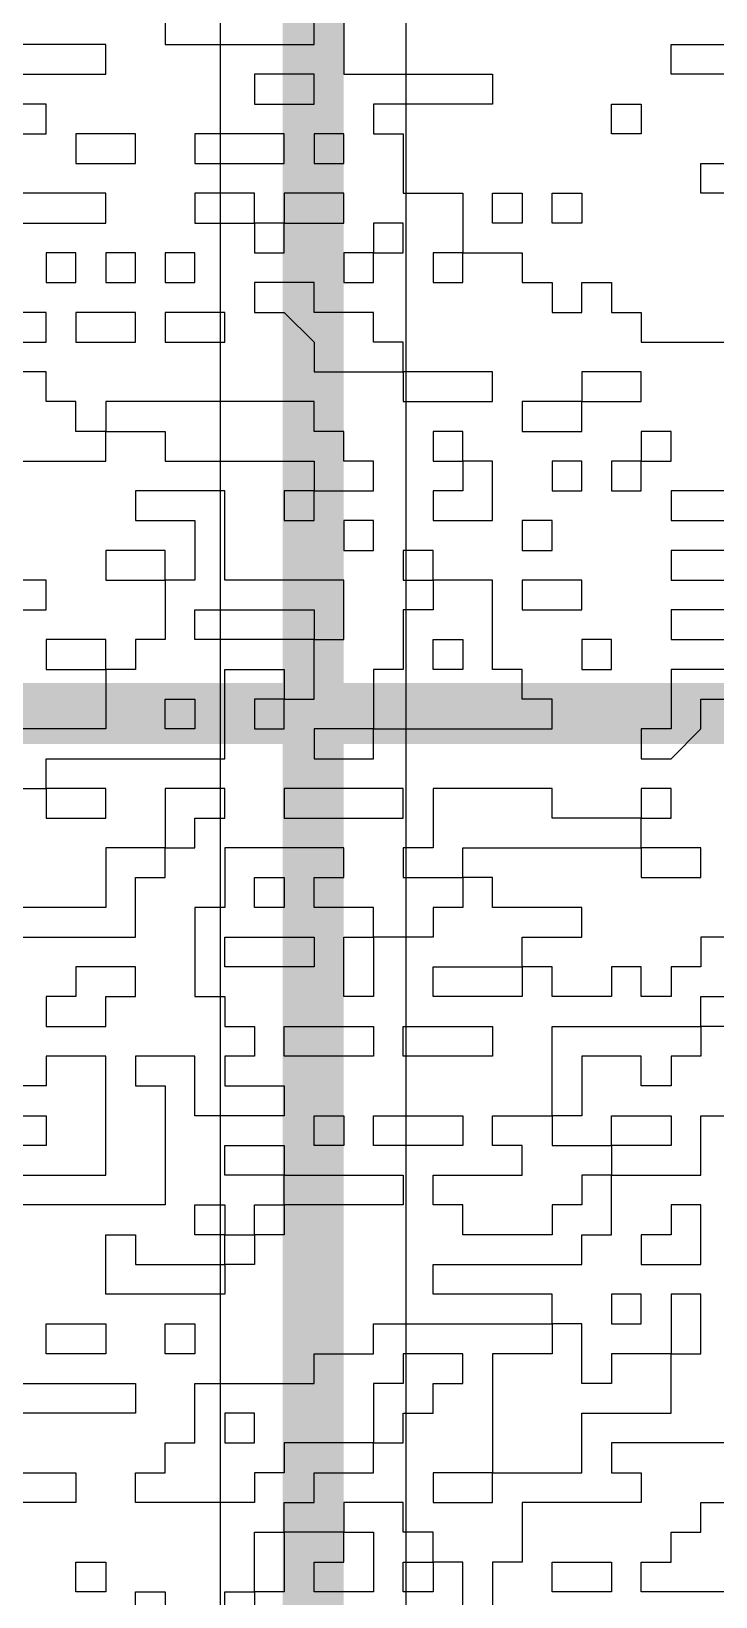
# Model space of a CAD drawing. Header units: inches. Extents: x 0.02 to 6.01, y 0.01 to 5.6.
# Drawn here: x 2.6137 to 2.7262, y 2.7147 to 2.9722 of the extents above; entities that cross this region are included whole.
import ezdxf

# ---------------------------------------------------------------- set-up
doc = ezdxf.new("R2010")
doc.units = ezdxf.units.IN
doc.header["$MEASUREMENT"] = 0
for name, color, linetype in [('Bottom Overlay', 54, 'Continuous'), ('Top Layer', 1, 'Continuous'), ('Top Overlay', 2, 'Continuous')]:
    doc.layers.add(name, color=color, linetype=linetype)

msp = doc.modelspace()

# ---------------------------------------------------------------- linework, layer by layer
at = {"layer": 'Bottom Overlay'}
for p, q in [((2.66504, 2.98469), (2.66504, 2.96512)), ((2.63568, 2.97491), (2.63568, 2.97001)), ((2.66015, 2.97001), (2.66015, 2.97491)), ((2.62589, 2.97001), (2.60632, 2.97001)), ((2.62589, 2.96512), (2.62589, 2.97001)), ((2.63568, 2.97001), (2.66015, 2.97001)), ((2.71887, 2.96512), (2.71887, 2.97001)), ((2.71887, 2.97001), (2.72865, 2.97001)), ((2.61121, 2.96512), (2.62589, 2.96512)), ((2.66015, 2.96512), (2.65036, 2.96512)), ((2.65036, 2.96512), (2.65036, 2.96023)), ((2.66015, 2.96023), (2.66015, 2.96512)), ((2.66504, 2.96512), (2.68951, 2.96512)), ((2.68951, 2.96512), (2.68951, 2.96023)), ((2.72865, 2.96512), (2.71887, 2.96512)), ((2.61611, 2.96023), (2.61121, 2.96023)), ((2.61611, 2.95533), (2.61611, 2.96023)), ((2.65036, 2.96023), (2.66015, 2.96023)), ((2.68951, 2.96023), (2.66993, 2.96023)), ((2.66993, 2.96023), (2.66993, 2.95533)), ((2.70908, 2.95533), (2.70908, 2.96023)), ((2.70908, 2.96023), (2.71397, 2.96023)), ((2.71397, 2.96023), (2.71397, 2.95533)), ((2.60632, 2.95533), (2.61611, 2.95533)), ((2.63079, 2.95533), (2.621, 2.95533)), ((2.621, 2.95533), (2.621, 2.95044)), ((2.63079, 2.95044), (2.63079, 2.95533)), ((2.65525, 2.95533), (2.64057, 2.95533)), ((2.64057, 2.95533), (2.64057, 2.95044)), ((2.65525, 2.95044), (2.65525, 2.95533)), ((2.66504, 2.95533), (2.66015, 2.95533)), ((2.66015, 2.95533), (2.66015, 2.95044)), ((2.66504, 2.95044), (2.66504, 2.95533)), ((2.66993, 2.95533), (2.67483, 2.95533)), ((2.67483, 2.95533), (2.67483, 2.94555)), ((2.71397, 2.95533), (2.70908, 2.95533)), ((2.621, 2.95044), (2.63079, 2.95044)), ((2.64057, 2.95044), (2.65525, 2.95044)), ((2.66015, 2.95044), (2.66504, 2.95044)), ((2.72376, 2.94555), (2.72376, 2.95044)), ((2.72376, 2.95044), (2.72865, 2.95044)), ((2.62589, 2.94555), (2.60632, 2.94555)), ((2.62589, 2.94065), (2.62589, 2.94555)), ((2.65036, 2.94555), (2.64057, 2.94555)), ((2.64057, 2.94555), (2.64057, 2.94065)), ((2.65036, 2.94065), (2.65036, 2.94555)), ((2.66504, 2.94555), (2.65525, 2.94555)), ((2.65525, 2.94555), (2.65525, 2.94065)), ((2.66504, 2.94065), (2.66504, 2.94555)), ((2.67483, 2.94555), (2.68461, 2.94555)), ((2.68461, 2.94555), (2.68461, 2.93576)), ((2.68951, 2.94065), (2.68951, 2.94555)), ((2.68951, 2.94555), (2.6944, 2.94555)), ((2.6944, 2.94555), (2.6944, 2.94065)), ((2.69929, 2.94065), (2.69929, 2.94555)), ((2.69929, 2.94555), (2.70419, 2.94555)), ((2.70419, 2.94555), (2.70419, 2.94065)), ((2.72865, 2.94555), (2.72376, 2.94555)), ((2.60632, 2.94065), (2.62589, 2.94065)), ((2.64057, 2.94065), (2.65036, 2.94065)), ((2.65036, 2.94065), (2.65036, 2.93576)), ((2.65525, 2.94065), (2.65036, 2.94065)), ((2.65525, 2.94065), (2.66504, 2.94065)), ((2.65525, 2.93576), (2.65525, 2.94065)), ((2.67483, 2.94065), (2.66993, 2.94065)), ((2.66993, 2.94065), (2.66993, 2.93576)), ((2.67483, 2.93576), (2.67483, 2.94065)), ((2.6944, 2.94065), (2.68951, 2.94065)), ((2.70419, 2.94065), (2.69929, 2.94065)), ((2.621, 2.93576), (2.61611, 2.93576)), ((2.61611, 2.93576), (2.61611, 2.93087)), ((2.621, 2.93087), (2.621, 2.93576)), ((2.63079, 2.93576), (2.62589, 2.93576)), ((2.62589, 2.93576), (2.62589, 2.93087)), ((2.63079, 2.93087), (2.63079, 2.93576)), ((2.64057, 2.93576), (2.63568, 2.93576)), ((2.63568, 2.93576), (2.63568, 2.93087)), ((2.64057, 2.93087), (2.64057, 2.93576)), ((2.65036, 2.93576), (2.65525, 2.93576)), ((2.66993, 2.93576), (2.66504, 2.93576)), ((2.66504, 2.93576), (2.66504, 2.93087)), ((2.66993, 2.93576), (2.67483, 2.93576)), ((2.66993, 2.93087), (2.66993, 2.93576)), ((2.68461, 2.93576), (2.67972, 2.93576)), ((2.67972, 2.93576), (2.67972, 2.93087)), ((2.68461, 2.93576), (2.6944, 2.93576)), ((2.68461, 2.93087), (2.68461, 2.93576)), ((2.6944, 2.93576), (2.6944, 2.93087)), ((2.61611, 2.93087), (2.621, 2.93087)), ((2.62589, 2.93087), (2.63079, 2.93087)), ((2.63568, 2.93087), (2.64057, 2.93087)), ((2.66015, 2.93087), (2.65036, 2.93087)), ((2.65036, 2.93087), (2.65036, 2.92597)), ((2.66015, 2.92597), (2.66015, 2.93087)), ((2.66504, 2.93087), (2.66993, 2.93087)), ((2.67972, 2.93087), (2.68461, 2.93087)), ((2.6944, 2.93087), (2.69929, 2.93087)), ((2.69929, 2.93087), (2.69929, 2.92597)), ((2.70419, 2.92597), (2.70419, 2.93087)), ((2.70419, 2.93087), (2.70908, 2.93087)), ((2.70908, 2.93087), (2.70908, 2.92597)), ((2.61611, 2.92597), (2.61121, 2.92597)), ((2.61611, 2.92108), (2.61611, 2.92597)), ((2.63079, 2.92597), (2.621, 2.92597)), ((2.621, 2.92597), (2.621, 2.92108)), ((2.63079, 2.92108), (2.63079, 2.92597)), ((2.64547, 2.92597), (2.63568, 2.92597)), ((2.63568, 2.92597), (2.63568, 2.92108)), ((2.64547, 2.92108), (2.64547, 2.92597)), ((2.65036, 2.92597), (2.65525, 2.92597)), ((2.65525, 2.92597), (2.66015, 2.92108)), ((2.66993, 2.92597), (2.66015, 2.92597)), ((2.66993, 2.92108), (2.66993, 2.92597)), ((2.69929, 2.92597), (2.70419, 2.92597)), ((2.70908, 2.92597), (2.71397, 2.92597)), ((2.71397, 2.92597), (2.71397, 2.92108)), ((2.61121, 2.92108), (2.61611, 2.92108)), ((2.621, 2.92108), (2.63079, 2.92108)), ((2.63568, 2.92108), (2.64547, 2.92108)), ((2.66015, 2.92108), (2.66015, 2.91619)), ((2.67483, 2.92108), (2.66993, 2.92108)), ((2.67483, 2.91619), (2.67483, 2.92108)), ((2.71397, 2.92108), (2.73355, 2.92108)), ((2.61611, 2.91619), (2.60632, 2.91619)), ((2.61611, 2.91129), (2.61611, 2.91619)), ((2.66015, 2.91619), (2.67483, 2.91619)), ((2.67483, 2.91619), (2.67483, 2.91129)), ((2.68951, 2.91619), (2.67483, 2.91619)), ((2.68951, 2.91129), (2.68951, 2.91619)), ((2.71397, 2.91619), (2.70419, 2.91619)), ((2.70419, 2.91619), (2.70419, 2.91129)), ((2.71397, 2.91129), (2.71397, 2.91619)), ((2.621, 2.91129), (2.61611, 2.91129)), ((2.621, 2.9064), (2.621, 2.91129)), ((2.66015, 2.91129), (2.62589, 2.91129)), ((2.62589, 2.91129), (2.62589, 2.9064)), ((2.66015, 2.9064), (2.66015, 2.91129)), ((2.67483, 2.91129), (2.68951, 2.91129)), ((2.70419, 2.91129), (2.6944, 2.91129)), ((2.6944, 2.91129), (2.6944, 2.9064)), ((2.70419, 2.91129), (2.71397, 2.91129)), ((2.70419, 2.9064), (2.70419, 2.91129)), ((2.62589, 2.9064), (2.621, 2.9064)), ((2.62589, 2.90151), (2.62589, 2.9064)), ((2.62589, 2.9064), (2.63568, 2.9064)), ((2.63568, 2.9064), (2.63568, 2.90151)), ((2.66504, 2.9064), (2.66015, 2.9064)), ((2.66504, 2.90151), (2.66504, 2.9064)), ((2.68461, 2.9064), (2.67972, 2.9064)), ((2.67972, 2.9064), (2.67972, 2.90151)), ((2.68461, 2.90151), (2.68461, 2.9064)), ((2.6944, 2.9064), (2.70419, 2.9064)), ((2.71887, 2.9064), (2.71397, 2.9064)), ((2.71397, 2.9064), (2.71397, 2.90151)), ((2.71887, 2.90151), (2.71887, 2.9064)), ((2.60143, 2.90151), (2.62589, 2.90151)), ((2.63568, 2.90151), (2.66015, 2.90151)), ((2.66015, 2.90151), (2.66015, 2.89661)), ((2.66993, 2.90151), (2.66504, 2.90151)), ((2.66993, 2.89661), (2.66993, 2.90151)), ((2.67972, 2.90151), (2.68461, 2.90151)), ((2.68461, 2.90151), (2.68461, 2.89661)), ((2.68951, 2.90151), (2.68461, 2.90151)), ((2.68951, 2.89661), (2.68951, 2.90151)), ((2.70419, 2.90151), (2.69929, 2.90151)), ((2.69929, 2.90151), (2.69929, 2.89661)), ((2.70419, 2.89661), (2.70419, 2.90151)), ((2.71397, 2.90151), (2.70908, 2.90151)), ((2.70908, 2.90151), (2.70908, 2.89661)), ((2.71397, 2.90151), (2.71887, 2.90151)), ((2.71397, 2.89661), (2.71397, 2.90151)), ((2.64547, 2.89661), (2.63079, 2.89661)), ((2.63079, 2.89661), (2.63079, 2.89172)), ((2.64547, 2.88193), (2.64547, 2.89661)), ((2.66015, 2.89661), (2.65525, 2.89661)), ((2.65525, 2.89661), (2.65525, 2.89172)), ((2.66015, 2.89661), (2.66993, 2.89661)), ((2.66015, 2.89172), (2.66015, 2.89661)), ((2.68461, 2.89661), (2.67972, 2.89661)), ((2.67972, 2.89661), (2.67972, 2.89172)), ((2.68951, 2.89172), (2.68951, 2.89661)), ((2.69929, 2.89661), (2.70419, 2.89661)), ((2.70908, 2.89661), (2.71397, 2.89661)), ((2.73844, 2.89661), (2.71887, 2.89661)), ((2.71887, 2.89661), (2.71887, 2.89172)), ((2.63079, 2.89172), (2.64057, 2.89172)), ((2.64057, 2.89172), (2.64057, 2.88193)), ((2.65525, 2.89172), (2.66015, 2.89172)), ((2.66993, 2.89172), (2.66504, 2.89172)), ((2.66504, 2.89172), (2.66504, 2.88683)), ((2.66993, 2.88683), (2.66993, 2.89172)), ((2.67972, 2.89172), (2.68951, 2.89172)), ((2.69929, 2.89172), (2.6944, 2.89172)), ((2.6944, 2.89172), (2.6944, 2.88683)), ((2.69929, 2.88683), (2.69929, 2.89172)), ((2.71887, 2.89172), (2.73355, 2.89172)), ((2.63568, 2.88683), (2.62589, 2.88683)), ((2.62589, 2.88683), (2.62589, 2.88193)), ((2.63568, 2.88193), (2.63568, 2.88683)), ((2.66504, 2.88683), (2.66993, 2.88683)), ((2.67972, 2.88683), (2.67483, 2.88683)), ((2.67483, 2.88683), (2.67483, 2.88193)), ((2.67972, 2.88193), (2.67972, 2.88683)), ((2.6944, 2.88683), (2.69929, 2.88683)), ((2.72865, 2.88683), (2.71887, 2.88683)), ((2.71887, 2.88683), (2.71887, 2.88193)), ((2.61611, 2.88193), (2.61121, 2.88193)), ((2.61611, 2.87704), (2.61611, 2.88193)), ((2.62589, 2.88193), (2.63568, 2.88193)), ((2.64057, 2.88193), (2.63568, 2.88193)), ((2.63568, 2.88193), (2.63568, 2.87215)), ((2.66504, 2.88193), (2.64547, 2.88193)), ((2.66504, 2.87215), (2.66504, 2.88193)), ((2.67483, 2.88193), (2.67972, 2.88193)), ((2.67972, 2.88193), (2.67972, 2.87704)), ((2.68951, 2.88193), (2.67972, 2.88193)), ((2.68951, 2.86725), (2.68951, 2.88193)), ((2.70419, 2.88193), (2.6944, 2.88193)), ((2.6944, 2.88193), (2.6944, 2.87704)), ((2.70419, 2.87704), (2.70419, 2.88193)), ((2.71887, 2.88193), (2.72865, 2.88193)), ((2.61121, 2.87704), (2.61611, 2.87704)), ((2.64057, 2.87215), (2.64057, 2.87704)), ((2.64057, 2.87704), (2.66015, 2.87704)), ((2.66015, 2.87704), (2.66015, 2.87215)), ((2.67972, 2.87704), (2.67483, 2.87704)), ((2.67483, 2.87704), (2.67483, 2.87215)), ((2.6944, 2.87704), (2.70419, 2.87704)), ((2.73355, 2.87704), (2.71887, 2.87704)), ((2.71887, 2.87704), (2.71887, 2.87215)), ((2.62589, 2.87215), (2.61611, 2.87215)), ((2.61611, 2.87215), (2.61611, 2.86725)), ((2.62589, 2.86725), (2.62589, 2.87215)), ((2.63568, 2.87215), (2.63079, 2.87215)), ((2.63079, 2.87215), (2.63079, 2.86725)), ((2.65036, 2.87215), (2.64057, 2.87215)), ((2.65525, 2.87215), (2.65036, 2.87215)), ((2.66015, 2.87215), (2.65525, 2.87215)), ((2.66015, 2.86236), (2.66015, 2.87215)), ((2.66015, 2.87215), (2.66504, 2.87215)), ((2.67483, 2.87215), (2.67483, 2.86725)), ((2.67972, 2.86725), (2.67972, 2.87215)), ((2.67972, 2.87215), (2.68461, 2.87215)), ((2.68461, 2.87215), (2.68461, 2.86725)), ((2.70908, 2.87215), (2.70419, 2.87215)), ((2.70419, 2.87215), (2.70419, 2.86725)), ((2.70908, 2.86725), (2.70908, 2.87215)), ((2.71887, 2.87215), (2.73355, 2.87215)), ((2.61611, 2.86725), (2.62589, 2.86725)), ((2.63079, 2.86725), (2.62589, 2.86725)), ((2.62589, 2.86725), (2.62589, 2.85747)), ((2.64547, 2.85257), (2.64547, 2.86725)), ((2.64547, 2.86725), (2.65525, 2.86725)), ((2.65525, 2.86725), (2.65525, 2.86236)), ((2.67483, 2.86725), (2.66993, 2.86725)), ((2.66993, 2.86725), (2.66993, 2.85747)), ((2.68461, 2.86725), (2.67972, 2.86725)), ((2.6944, 2.86725), (2.68951, 2.86725)), ((2.6944, 2.86236), (2.6944, 2.86725)), ((2.70419, 2.86725), (2.70908, 2.86725)), ((2.73355, 2.86725), (2.71887, 2.86725)), ((2.71887, 2.86725), (2.71887, 2.86236)), ((2.63568, 2.86236), (2.64057, 2.86236)), ((2.63568, 2.85747), (2.63568, 2.86236)), ((2.64057, 2.86236), (2.64057, 2.85747)), ((2.65525, 2.86236), (2.65036, 2.86236)), ((2.65036, 2.86236), (2.65036, 2.85747)), ((2.65525, 2.86236), (2.66015, 2.86236)), ((2.65525, 2.85747), (2.65525, 2.86236)), ((2.69929, 2.86236), (2.6944, 2.86236)), ((2.69929, 2.85747), (2.69929, 2.86236)), ((2.71887, 2.86236), (2.71887, 2.85747)), ((2.72376, 2.85747), (2.72376, 2.86236)), ((2.72376, 2.86236), (2.73355, 2.86236)), ((2.62589, 2.85747), (2.61121, 2.85747)), ((2.64057, 2.85747), (2.63568, 2.85747)), ((2.65036, 2.85747), (2.65525, 2.85747)), ((2.66993, 2.85747), (2.66015, 2.85747)), ((2.66015, 2.85747), (2.66015, 2.85257)), ((2.66993, 2.85747), (2.69929, 2.85747)), ((2.66993, 2.85257), (2.66993, 2.85747)), ((2.71887, 2.85747), (2.71397, 2.85747)), ((2.71397, 2.85747), (2.71397, 2.85257)), ((2.71887, 2.85257), (2.72376, 2.85747)), ((2.61611, 2.84768), (2.61611, 2.85257)), ((2.61611, 2.85257), (2.64547, 2.85257)), ((2.66015, 2.85257), (2.66993, 2.85257)), ((2.71397, 2.85257), (2.71887, 2.85257)), ((2.61121, 2.84768), (2.61611, 2.84768)), ((2.61611, 2.84768), (2.61611, 2.84279)), ((2.62589, 2.84768), (2.61611, 2.84768)), ((2.62589, 2.84279), (2.62589, 2.84768)), ((2.64547, 2.84768), (2.63568, 2.84768)), ((2.63568, 2.84768), (2.63568, 2.83789)), ((2.64547, 2.84279), (2.64547, 2.84768)), ((2.67483, 2.84768), (2.65525, 2.84768)), ((2.65525, 2.84768), (2.65525, 2.84279)), ((2.67483, 2.84279), (2.67483, 2.84768)), ((2.69929, 2.84768), (2.67972, 2.84768)), ((2.67972, 2.84768), (2.67972, 2.83789)), ((2.69929, 2.84279), (2.69929, 2.84768)), ((2.71887, 2.84768), (2.71397, 2.84768)), ((2.71397, 2.84768), (2.71397, 2.84279)), ((2.71887, 2.84279), (2.71887, 2.84768)), ((2.61611, 2.84279), (2.62589, 2.84279)), ((2.64057, 2.83789), (2.64057, 2.84279)), ((2.64057, 2.84279), (2.64547, 2.84279)), ((2.65525, 2.84279), (2.67483, 2.84279)), ((2.71397, 2.84279), (2.69929, 2.84279)), ((2.71397, 2.83789), (2.71397, 2.84279)), ((2.71397, 2.84279), (2.71887, 2.84279)), ((2.63568, 2.83789), (2.62589, 2.83789)), ((2.62589, 2.83789), (2.62589, 2.82811)), ((2.63568, 2.833), (2.63568, 2.83789)), ((2.63568, 2.83789), (2.64057, 2.83789)), ((2.66504, 2.83789), (2.64547, 2.83789)), ((2.64547, 2.83789), (2.64547, 2.82811)), ((2.66504, 2.833), (2.66504, 2.83789)), ((2.67972, 2.83789), (2.67483, 2.83789)), ((2.67483, 2.83789), (2.67483, 2.833)), ((2.68461, 2.833), (2.68461, 2.83789)), ((2.68461, 2.83789), (2.71397, 2.83789)), ((2.71397, 2.83789), (2.71397, 2.833)), ((2.72376, 2.83789), (2.71397, 2.83789)), ((2.72376, 2.833), (2.72376, 2.83789)), ((2.63079, 2.82321), (2.63079, 2.833)), ((2.63079, 2.833), (2.63568, 2.833)), ((2.65036, 2.82811), (2.65036, 2.833)), ((2.65036, 2.833), (2.65525, 2.833)), ((2.65525, 2.833), (2.65525, 2.82811)), ((2.66015, 2.82811), (2.66015, 2.833)), ((2.66015, 2.833), (2.66504, 2.833)), ((2.67483, 2.833), (2.68461, 2.833)), ((2.68951, 2.833), (2.68461, 2.833)), ((2.68461, 2.833), (2.68461, 2.82811)), ((2.68951, 2.82811), (2.68951, 2.833)), ((2.71397, 2.833), (2.72376, 2.833)), ((2.62589, 2.82811), (2.60143, 2.82811)), ((2.64547, 2.82811), (2.64057, 2.82811)), ((2.64057, 2.82811), (2.64057, 2.81343)), ((2.65525, 2.82811), (2.65036, 2.82811)), ((2.66993, 2.82811), (2.66015, 2.82811)), ((2.66993, 2.82321), (2.66993, 2.82811)), ((2.68461, 2.82811), (2.67972, 2.82811)), ((2.67972, 2.82811), (2.67972, 2.82321)), ((2.70419, 2.82811), (2.68951, 2.82811)), ((2.70419, 2.82321), (2.70419, 2.82811)), ((2.60143, 2.82321), (2.63079, 2.82321)), ((2.64547, 2.82321), (2.65036, 2.82321)), ((2.64547, 2.81832), (2.64547, 2.82321)), ((2.65036, 2.82321), (2.66015, 2.82321)), ((2.66015, 2.82321), (2.66015, 2.81832)), ((2.66504, 2.81832), (2.66504, 2.82321)), ((2.66504, 2.82321), (2.66993, 2.82321)), ((2.66993, 2.82321), (2.66993, 2.81343)), ((2.67972, 2.82321), (2.66993, 2.82321)), ((2.6944, 2.81832), (2.6944, 2.82321)), ((2.6944, 2.82321), (2.70419, 2.82321)), ((2.72865, 2.82321), (2.72376, 2.82321)), ((2.72376, 2.82321), (2.72376, 2.81832)), ((2.63079, 2.81832), (2.621, 2.81832)), ((2.621, 2.81832), (2.621, 2.81343)), ((2.63079, 2.81343), (2.63079, 2.81832)), ((2.66015, 2.81832), (2.64547, 2.81832)), ((2.66504, 2.81343), (2.66504, 2.81832)), ((2.67972, 2.81343), (2.67972, 2.81832)), ((2.67972, 2.81832), (2.6944, 2.81832)), ((2.6944, 2.81832), (2.6944, 2.81343)), ((2.69929, 2.81832), (2.6944, 2.81832)), ((2.69929, 2.81343), (2.69929, 2.81832)), ((2.71397, 2.81832), (2.70908, 2.81832)), ((2.70908, 2.81832), (2.70908, 2.81343)), ((2.71397, 2.81343), (2.71397, 2.81832)), ((2.72376, 2.81832), (2.71887, 2.81832)), ((2.71887, 2.81832), (2.71887, 2.81343)), ((2.621, 2.81343), (2.61611, 2.81343)), ((2.61611, 2.81343), (2.61611, 2.80853)), ((2.62589, 2.80853), (2.62589, 2.81343)), ((2.62589, 2.81343), (2.63079, 2.81343)), ((2.64057, 2.81343), (2.64547, 2.81343)), ((2.64547, 2.81343), (2.64547, 2.80853)), ((2.66993, 2.81343), (2.66504, 2.81343)), ((2.68461, 2.81343), (2.67972, 2.81343)), ((2.6944, 2.81343), (2.68461, 2.81343)), ((2.70908, 2.81343), (2.69929, 2.81343)), ((2.71887, 2.81343), (2.71397, 2.81343)), ((2.72376, 2.80853), (2.72376, 2.81343)), ((2.72376, 2.81343), (2.72865, 2.81343)), ((2.61611, 2.80853), (2.62589, 2.80853)), ((2.64547, 2.80853), (2.65036, 2.80853)), ((2.65036, 2.80853), (2.65036, 2.80364)), ((2.65525, 2.80364), (2.65525, 2.80853)), ((2.65525, 2.80853), (2.66993, 2.80853)), ((2.66993, 2.80853), (2.66993, 2.80364)), ((2.67483, 2.80364), (2.67483, 2.80853)), ((2.67483, 2.80853), (2.67972, 2.80853)), ((2.67972, 2.80853), (2.68461, 2.80853)), ((2.68461, 2.80853), (2.68951, 2.80853)), ((2.68951, 2.80853), (2.68951, 2.80364)), ((2.69929, 2.79385), (2.69929, 2.80853)), ((2.69929, 2.80853), (2.72376, 2.80853)), ((2.72376, 2.80853), (2.72376, 2.80364)), ((2.72865, 2.80853), (2.72376, 2.80853)), ((2.62589, 2.80364), (2.61611, 2.80364)), ((2.61611, 2.80364), (2.61611, 2.79875)), ((2.62589, 2.78407), (2.62589, 2.80364)), ((2.64057, 2.80364), (2.63079, 2.80364)), ((2.63079, 2.80364), (2.63079, 2.79875)), ((2.64057, 2.79385), (2.64057, 2.80364)), ((2.65036, 2.80364), (2.64547, 2.80364)), ((2.64547, 2.80364), (2.64547, 2.79875)), ((2.66993, 2.80364), (2.65525, 2.80364)), ((2.68951, 2.80364), (2.67483, 2.80364)), ((2.71397, 2.80364), (2.70419, 2.80364)), ((2.70419, 2.80364), (2.70419, 2.79385)), ((2.71397, 2.79875), (2.71397, 2.80364)), ((2.72376, 2.80364), (2.71887, 2.80364)), ((2.71887, 2.80364), (2.71887, 2.79875)), ((2.61611, 2.79875), (2.61121, 2.79875)), ((2.63079, 2.79875), (2.63568, 2.79875)), ((2.63568, 2.79875), (2.63568, 2.77917)), ((2.64547, 2.79875), (2.65525, 2.79875)), ((2.65525, 2.79875), (2.65525, 2.79385)), ((2.71887, 2.79875), (2.71397, 2.79875)), ((2.61121, 2.79385), (2.61611, 2.79385)), ((2.61611, 2.79385), (2.61611, 2.78896)), ((2.65525, 2.79385), (2.64057, 2.79385)), ((2.66015, 2.78896), (2.66015, 2.79385)), ((2.66015, 2.79385), (2.66504, 2.79385)), ((2.66504, 2.79385), (2.66504, 2.78896)), ((2.66993, 2.79385), (2.67483, 2.79385)), ((2.66993, 2.78896), (2.66993, 2.79385)), ((2.67483, 2.79385), (2.68461, 2.79385)), ((2.68461, 2.79385), (2.68461, 2.78896)), ((2.68951, 2.78896), (2.68951, 2.79385)), ((2.68951, 2.79385), (2.69929, 2.79385)), ((2.70419, 2.79385), (2.69929, 2.79385)), ((2.69929, 2.79385), (2.69929, 2.78896)), ((2.70908, 2.78896), (2.70908, 2.79385)), ((2.70908, 2.79385), (2.71887, 2.79385)), ((2.71887, 2.79385), (2.71887, 2.78896)), ((2.72376, 2.78407), (2.72376, 2.79385)), ((2.72376, 2.79385), (2.72865, 2.79385)), ((2.61611, 2.78896), (2.60632, 2.78896)), ((2.64547, 2.78407), (2.64547, 2.78896)), ((2.64547, 2.78896), (2.65525, 2.78896)), ((2.65525, 2.78896), (2.65525, 2.78407)), ((2.66504, 2.78896), (2.66015, 2.78896)), ((2.68461, 2.78896), (2.66993, 2.78896)), ((2.6944, 2.78896), (2.68951, 2.78896)), ((2.6944, 2.78407), (2.6944, 2.78896)), ((2.69929, 2.78896), (2.70908, 2.78896)), ((2.71887, 2.78896), (2.70908, 2.78896)), ((2.70908, 2.78896), (2.70908, 2.78407)), ((2.60632, 2.78407), (2.62589, 2.78407)), ((2.65525, 2.78407), (2.64547, 2.78407)), ((2.65525, 2.77917), (2.65525, 2.78407)), ((2.65525, 2.78407), (2.67483, 2.78407)), ((2.67483, 2.78407), (2.67483, 2.77917)), ((2.67972, 2.77917), (2.67972, 2.78407)), ((2.67972, 2.78407), (2.6944, 2.78407)), ((2.70419, 2.78407), (2.70419, 2.77917)), ((2.70908, 2.78407), (2.70419, 2.78407)), ((2.70908, 2.77428), (2.70908, 2.78407)), ((2.70908, 2.78407), (2.72376, 2.78407)), ((2.63568, 2.77917), (2.60143, 2.77917)), ((2.64057, 2.77428), (2.64057, 2.77917)), ((2.64057, 2.77917), (2.64547, 2.77917)), ((2.64547, 2.77917), (2.64547, 2.77428)), ((2.65036, 2.77428), (2.65036, 2.77917)), ((2.65036, 2.77917), (2.65525, 2.77917)), ((2.66993, 2.77917), (2.65525, 2.77917)), ((2.65525, 2.77917), (2.65525, 2.77428)), ((2.67483, 2.77917), (2.66993, 2.77917)), ((2.68461, 2.77917), (2.67972, 2.77917)), ((2.68461, 2.77428), (2.68461, 2.77917)), ((2.70419, 2.77917), (2.69929, 2.77917)), ((2.69929, 2.77917), (2.69929, 2.77428)), ((2.72376, 2.77917), (2.71887, 2.77917)), ((2.71887, 2.77917), (2.71887, 2.77428)), ((2.72376, 2.77428), (2.72376, 2.77917)), ((2.62589, 2.76939), (2.62589, 2.77428)), ((2.62589, 2.77428), (2.63079, 2.77428)), ((2.63079, 2.77428), (2.63079, 2.76939)), ((2.64547, 2.77428), (2.64057, 2.77428)), ((2.64547, 2.76939), (2.64547, 2.77428)), ((2.64547, 2.77428), (2.65036, 2.77428)), ((2.65525, 2.77428), (2.65036, 2.77428)), ((2.65036, 2.77428), (2.65036, 2.76939)), ((2.69929, 2.77428), (2.68461, 2.77428)), ((2.70419, 2.76939), (2.70419, 2.77428)), ((2.70419, 2.77428), (2.70908, 2.77428)), ((2.71887, 2.77428), (2.71397, 2.77428)), ((2.71397, 2.77428), (2.71397, 2.76939)), ((2.72376, 2.76939), (2.72376, 2.77428)), ((2.62589, 2.76449), (2.62589, 2.76939)), ((2.63079, 2.76939), (2.64547, 2.76939)), ((2.65036, 2.76939), (2.64547, 2.76939)), ((2.64547, 2.76939), (2.64547, 2.76449)), ((2.67972, 2.76449), (2.67972, 2.76939)), ((2.67972, 2.76939), (2.70419, 2.76939)), ((2.71397, 2.76939), (2.72376, 2.76939)), ((2.64547, 2.76449), (2.62589, 2.76449)), ((2.69929, 2.76449), (2.67972, 2.76449)), ((2.69929, 2.7596), (2.69929, 2.76449)), ((2.71397, 2.76449), (2.70908, 2.76449)), ((2.70908, 2.76449), (2.70908, 2.7596)), ((2.71397, 2.7596), (2.71397, 2.76449)), ((2.72376, 2.76449), (2.71887, 2.76449)), ((2.71887, 2.76449), (2.71887, 2.75471)), ((2.72376, 2.75471), (2.72376, 2.76449)), ((2.61611, 2.75471), (2.61611, 2.7596)), ((2.61611, 2.7596), (2.62589, 2.7596)), ((2.62589, 2.7596), (2.62589, 2.75471)), ((2.63568, 2.7596), (2.64057, 2.7596)), ((2.63568, 2.75471), (2.63568, 2.7596)), ((2.64057, 2.7596), (2.64057, 2.75471)), ((2.66993, 2.75471), (2.66993, 2.7596)), ((2.66993, 2.7596), (2.69929, 2.7596)), ((2.69929, 2.7596), (2.69929, 2.75471)), ((2.70419, 2.7596), (2.69929, 2.7596)), ((2.70419, 2.74981), (2.70419, 2.7596)), ((2.70908, 2.7596), (2.71397, 2.7596)), ((2.62589, 2.75471), (2.61611, 2.75471)), ((2.64057, 2.75471), (2.63568, 2.75471)), ((2.66015, 2.74981), (2.66015, 2.75471)), ((2.66015, 2.75471), (2.66993, 2.75471)), ((2.68461, 2.75471), (2.67483, 2.75471)), ((2.67483, 2.75471), (2.67483, 2.74981)), ((2.68461, 2.74981), (2.68461, 2.75471)), ((2.69929, 2.75471), (2.68951, 2.75471)), ((2.68951, 2.75471), (2.68951, 2.73513)), ((2.71887, 2.75471), (2.70908, 2.75471)), ((2.70908, 2.75471), (2.70908, 2.74981)), ((2.71887, 2.74492), (2.71887, 2.75471)), ((2.71887, 2.75471), (2.72376, 2.75471)), ((2.60632, 2.74981), (2.63079, 2.74981)), ((2.63079, 2.74981), (2.63079, 2.74492)), ((2.64057, 2.74003), (2.64057, 2.74981)), ((2.64057, 2.74981), (2.66015, 2.74981)), ((2.67483, 2.74981), (2.66993, 2.74981)), ((2.66993, 2.74981), (2.66993, 2.74003)), ((2.67972, 2.74492), (2.67972, 2.74981)), ((2.67972, 2.74981), (2.68461, 2.74981)), ((2.70908, 2.74981), (2.70419, 2.74981)), ((2.61611, 2.74492), (2.60632, 2.74492)), ((2.621, 2.74492), (2.61611, 2.74492)), ((2.63079, 2.74492), (2.621, 2.74492)), ((2.65036, 2.74492), (2.64547, 2.74492)), ((2.64547, 2.74492), (2.64547, 2.74003)), ((2.65036, 2.74003), (2.65036, 2.74492)), ((2.67483, 2.74003), (2.67483, 2.74492)), ((2.67483, 2.74492), (2.67972, 2.74492)), ((2.70419, 2.73513), (2.70419, 2.74492)), ((2.70419, 2.74492), (2.71887, 2.74492)), ((2.63568, 2.73513), (2.63568, 2.74003)), ((2.63568, 2.74003), (2.64057, 2.74003)), ((2.64547, 2.74003), (2.65036, 2.74003)), ((2.66993, 2.74003), (2.65525, 2.74003)), ((2.65525, 2.74003), (2.65525, 2.73513)), ((2.66993, 2.73513), (2.66993, 2.74003)), ((2.66993, 2.74003), (2.67483, 2.74003)), ((2.73355, 2.74003), (2.70908, 2.74003)), ((2.70908, 2.74003), (2.70908, 2.73513)), ((2.59653, 2.73513), (2.621, 2.73513)), ((2.621, 2.73513), (2.621, 2.73024)), ((2.63079, 2.73024), (2.63079, 2.73513)), ((2.63079, 2.73513), (2.63568, 2.73513)), ((2.65525, 2.73513), (2.65036, 2.73513)), ((2.65036, 2.73513), (2.65036, 2.73024)), ((2.66015, 2.73024), (2.66015, 2.73513)), ((2.66015, 2.73513), (2.66993, 2.73513)), ((2.68951, 2.73513), (2.67972, 2.73513)), ((2.67972, 2.73513), (2.67972, 2.73024)), ((2.68951, 2.73513), (2.70419, 2.73513)), ((2.68951, 2.73024), (2.68951, 2.73513)), ((2.70908, 2.73513), (2.71397, 2.73513)), ((2.71397, 2.73513), (2.71397, 2.73024)), ((2.621, 2.73024), (2.56717, 2.73024)), ((2.65036, 2.73024), (2.63079, 2.73024)), ((2.65525, 2.72535), (2.65525, 2.73024)), ((2.65525, 2.73024), (2.66015, 2.73024)), ((2.67483, 2.73024), (2.66504, 2.73024)), ((2.66504, 2.73024), (2.66504, 2.72535)), ((2.67483, 2.72535), (2.67483, 2.73024)), ((2.67972, 2.73024), (2.68951, 2.73024)), ((2.71397, 2.73024), (2.6944, 2.73024)), ((2.6944, 2.73024), (2.6944, 2.72045)), ((2.72376, 2.72535), (2.72376, 2.73024)), ((2.72376, 2.73024), (2.73844, 2.73024)), ((2.65036, 2.72045), (2.65036, 2.72535)), ((2.65036, 2.72535), (2.65525, 2.72535)), ((2.65525, 2.72535), (2.65525, 2.71556)), ((2.66504, 2.72535), (2.65525, 2.72535)), ((2.66504, 2.72535), (2.66993, 2.72535)), ((2.66504, 2.72045), (2.66504, 2.72535)), ((2.66993, 2.72535), (2.66993, 2.71556)), ((2.67972, 2.72535), (2.67483, 2.72535)), ((2.67972, 2.72045), (2.67972, 2.72535)), ((2.71887, 2.72045), (2.71887, 2.72535)), ((2.71887, 2.72535), (2.72376, 2.72535)), ((2.621, 2.71556), (2.621, 2.72045)), ((2.621, 2.72045), (2.62589, 2.72045)), ((2.62589, 2.72045), (2.62589, 2.71556)), ((2.65036, 2.71556), (2.65036, 2.72045)), ((2.66015, 2.71556), (2.66015, 2.72045)), ((2.66015, 2.72045), (2.66504, 2.72045)), ((2.67483, 2.71556), (2.67483, 2.72045)), ((2.67483, 2.72045), (2.67972, 2.72045)), ((2.67972, 2.72045), (2.67972, 2.71556)), ((2.68461, 2.72045), (2.67972, 2.72045)), ((2.68461, 2.71067), (2.68461, 2.72045)), ((2.6944, 2.72045), (2.68951, 2.72045)), ((2.68951, 2.72045), (2.68951, 2.70577)), ((2.69929, 2.71556), (2.69929, 2.72045)), ((2.69929, 2.72045), (2.70908, 2.72045)), ((2.70908, 2.72045), (2.70908, 2.71556)), ((2.71397, 2.71556), (2.71397, 2.72045)), ((2.71397, 2.72045), (2.71887, 2.72045)), ((2.62589, 2.71556), (2.621, 2.71556)), ((2.63079, 2.71067), (2.63079, 2.71556)), ((2.63079, 2.71556), (2.63568, 2.71556)), ((2.63568, 2.71556), (2.63568, 2.71067)), ((2.64547, 2.71067), (2.64547, 2.71556)), ((2.64547, 2.71556), (2.65036, 2.71556)), ((2.65036, 2.71556), (2.65036, 2.71067)), ((2.65525, 2.71556), (2.65036, 2.71556)), ((2.66993, 2.71556), (2.66015, 2.71556)), ((2.67972, 2.71556), (2.67483, 2.71556)), ((2.70908, 2.71556), (2.69929, 2.71556)), ((2.74333, 2.71556), (2.71397, 2.71556))]:
    msp.add_line(p, q, dxfattribs=at)
at = {"layer": 'Top Layer'}
for p, q in [((2.64471, 3.07819), (2.64471, 2.68133)), ((2.67529, 2.675), (2.67529, 3.07819))]:
    msp.add_line(p, q, dxfattribs=at)
msp.add_lwpolyline([(2.66, 2.675, 0.01, 0.01, 0), (2.66, 3.115, 0.01, 0.01, 0)], format="xyseb", dxfattribs=at)
at = {"layer": 'Top Overlay'}
msp.add_lwpolyline([(1.5, 2.86, 0.01, 0.01, 0), (2.9, 2.86, 0.01, 0.01, 0)], format="xyseb", dxfattribs=at)

doc.saveas('drawing.dxf')
